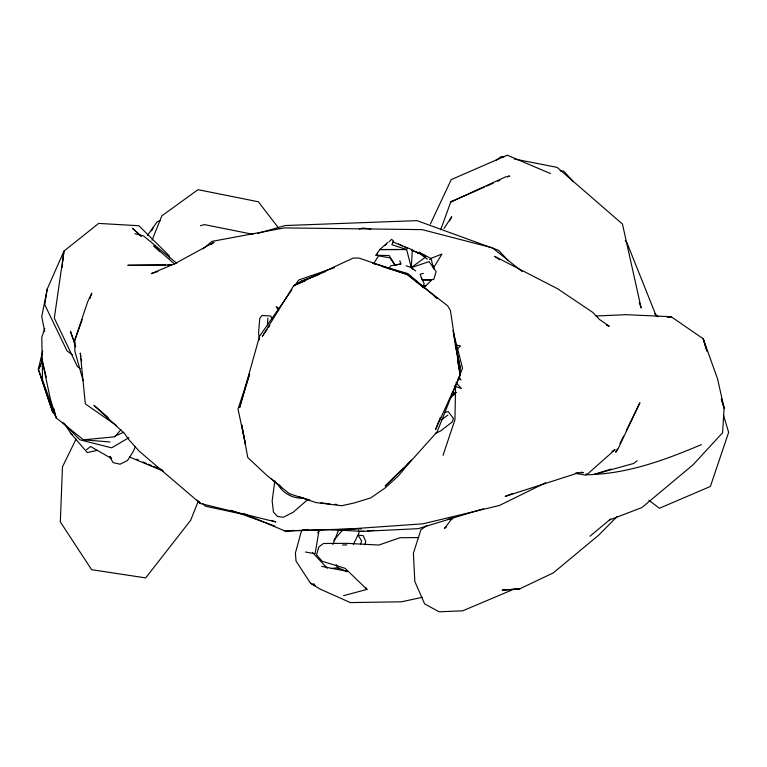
<?xml version="1.0" encoding="UTF-8"?>
<svg xmlns="http://www.w3.org/2000/svg" width="767" height="767" viewBox="0 0 767 767"><rect width="100%" height="100%" fill="white"/><g stroke="black" fill="none" stroke-linecap="round" stroke-linejoin="round"><path stroke-width="1.15" d="M453.623 335.006L460.238 367.652L460.219 375.399L435.503 429.578L440.363 417.411M455.569 385.628L454.946 419.789L443.048 455.272M412.847 269.303L411.275 267.616L412.349 249.793L392.781 241.95M267.462 325.064L267.894 318.142M62.137 267.53L62.53 264.001M62.798 261.652L63.977 251.068L98.665 223.418L138.856 225.728L169.229 255.756L169.555 258.057M274.826 480.88L272.151 500.899L273.455 512.03L277.395 516.412L283.215 517.294L293.195 512.241L307.557 499.758M80.209 368.62L77.371 366.53L54.323 318.132L63.977 251.068L47.199 289.101L44.783 304.729L66.988 350.797L72.654 355.083M319.13 529.729L315.132 553.745L305.429 552.01M47.199 289.101L41.763 316.503L44.601 331.248M50.612 405.944L38.35 369.176L42.664 351.085M301.517 530.764L295.4 552.988L296.014 561.032L310.501 583.198L319.983 589.027L350.385 602.594L401.505 601.798L422.099 597.34M364.871 544.762L365.782 541.454L363.203 535.634L358.074 535.184L361.631 540.927L360.538 544.119M249.582 374.2L239.582 407.651L259.562 336.214L291.978 289.696M249.543 374.21L238.029 409.07L245.507 444.524L241.739 425.004L247.789 457.535L266.926 475.463L289.207 493.612L315.918 502.558L341.679 505.731L354.066 502.999L370.825 497.86L384.852 488.148L398.111 476.173L411.553 460.142L407.296 464.323M44.793 328.334L41.811 337.259L42.549 380.125L56.087 417.794L83.469 439.836L109.988 441.974M83.095 380.614L74.907 351.334L74.687 340.51L87.706 301.69L91.81 293.157L89.816 298.66M74.687 340.51L82.251 319.59M440.737 229.669L450.766 201.942L453.192 200.436M152.039 240.272L161.837 215.834L198.011 189.67L258.364 201.779L278.795 228.345M198.164 501.513L190.657 520.294L145.682 577.906L91.609 569.699L60.325 521.896L62.472 466.835L76.096 439.021M135.404 446.49L133.266 451.466L127.562 460.449L120.035 464.217L113.142 462.606L109.48 456.442M332.811 544.522L338.822 529.671M430.402 224.022L451.245 179.593L507.303 155.202L550.466 173.553M617.33 449.011L615.748 452.242L617.934 449.098L639.908 402.761L626.255 430.728M619.957 443.633L623.629 436.107M55.243 414.822L52.779 412.33L38.35 369.176L42.396 360.912M353.386 544.388L359.071 532.825L358.477 530.869M449.558 220.925L451.725 216.764L444.016 228.413M151.598 230.896L153.295 227.732M388.994 268.862L390.662 265.794L400.882 263.944L399.828 260.694M422.55 286.935L424.218 283.867L421.265 277.481M433.633 267.673L441.926 254.069L431.102 258.316L429.616 259.62M317.72 532.864L319.609 529.863M375.168 264.586L374.411 262.439L378.505 255.852L389.885 257.827L395.11 265.229L389.166 255.516L375.964 255.306L379.732 249.553L387.92 242.305M38.35 369.176L40.315 366.195M294.672 285.823L298.727 280.003L334.441 267.693M267.098 329.474L262.324 336.31L293.684 285.707L300.453 281.604L325.85 271.384M268.46 327.519L269.821 325.563M147.389 235.479L157.053 221.979L160.284 220.474M453 517.332L444.429 528.444L446.384 527.073M333.818 540.246L342.983 529.719M120.946 429.664L114.695 436.816L83.469 439.836M375.964 255.306L377.585 253.561M616.889 516.757L598.739 535.117L553.343 572.853L519.825 588.807L512.902 589.602L462.683 610.829L439.088 611.798L424.63 603.888L414.822 581.482L413.413 553.132L420.939 529.681L426.768 525.568M457.17 349.263L460.488 345.936L456.106 345.054M403.049 468.503L385.168 486.057L412.943 458.858L437.123 431.84L462.549 368.237L452.904 330.51M450.248 398.044L456.116 392.397L451.821 393.366M384.89 245.68L386.578 244.088M389.109 241.701L391.64 239.314L393.548 241.126L391.832 244.692L406.625 249.515L411.275 267.616L415.695 270.914M589.976 536.2L610.781 518.895M202.996 248.872L212.066 241.375L284.298 227.904L422.128 229.621L492.443 247.846L522.116 271.499M417.584 253.359L418.993 252.257L431.083 258.594L433.345 267.865M211.146 244.491L213.974 242.286L175.087 263.58L151.272 273.637L157.858 271.528M637.176 460.775L633.743 463.441L594.176 474.428L588.059 474.783L585.873 473.891M452.501 395.168L456.116 392.397M86.537 449.625L90.611 446.547L111.599 458.561L110.343 456.633M441.37 419.923L447.87 415.072M406.098 265.746L411.275 267.616L425.704 256.983L418.993 252.257M495.693 160.495L501.541 156.478L503.852 156.928M128.961 437.641L111.685 447.842L79.883 439.798L62.635 422.32M611.951 451.389L615.086 449.635L586.161 475.252L575.566 473.354M545.663 482.721L499.442 505.472L422.991 523.813L349.896 528.942L284.816 530.927L243.34 513.42M435.397 433.432L440.613 430.949L452.127 422.051L453.518 418.581L448.196 411.563L444.985 412.425M484.533 187.052L450.766 201.942L505.587 176.899L509.595 175.998L507.409 176.956M486.709 186.084L493.248 183.208M497.61 181.28L499.787 180.322M115.127 436.02L123.717 432.243M660.138 507.975L710.395 486.441L728.65 432.32L723.463 415.11M305.659 280.636L293.684 285.707L353.184 258.076L358.985 258.067L407.363 274.528L447.727 305.86L450.421 310.443L460.219 375.399L457.468 360.078M701.46 444.62C667.185 459.04 631.682 472.434 594.176 474.428L611.146 469.04M512.931 493.421L505.165 496.402L578.232 472.894L583.447 472.635L581.108 472.146M300.453 281.604L319.235 274.423M609.477 519.978L641.854 507.581L693.167 464.687L722.6 432.713L724.106 408.015L717.509 378.687L703.186 338.746L671.173 316.723L626.332 314.681L595.882 315.994M411.275 267.616L429.108 261.614L436.097 271.671L433.758 279.524L422.253 279.85L420.086 274.279L423.413 273.388M483.363 508.799L418.188 528.674L362.091 531.387L330.989 529.642M422.761 286.676L425.973 285.736L431.447 280.204L422.253 279.85M257.587 233.475L285.209 225.536L417.008 220.637L498.579 250.339L508.368 260.751M359.32 229.007L362.724 228.058L370.921 228.969M449.826 518.655L452.108 518.013M343.635 595.652L367 589.401L365.677 587.522M200.446 225.661L204.473 224.616L252.957 234.328M97.351 450.334L87.294 452.54L70.679 433.259L64.38 423.374M396.261 264.97L400.882 263.944M331.286 568.558L337.758 567.695L347.509 571.712M575.864 473.105L578.232 472.894M359.157 531.502L363.846 531.148M367.364 530.879L374.411 530.342M294.221 530.409L284.816 530.927L361.391 528.933M302.457 529.939L308.334 529.613M447.497 519.374L452.214 519.125M422.512 285.909L425.973 285.736L423.087 286.177M342.533 545.021L346.885 544.877M303.78 498.023C293.416 499.068 282.62 493.267 277.788 484.025M418.657 537.571L400.038 537.715L378.86 545.049L347.163 543.352L323.482 543.477L318.851 546.919L316.55 554.848L322.274 561.319L345.083 568.318L367 589.401M165.567 265.018L127.811 265.286L171.472 264.979L167.925 264.998M398.437 249.524L379.732 249.553L406.625 249.515L401.946 249.524M560.159 170.964L563.735 171.146L573.38 181.731M329.973 504.034L320.855 502.807M334.594 504.322L336.905 504.465M300.76 497.198L298.603 497.016L309.734 499.911M338.007 530.189L342.686 530.611M321.747 566.382L348.122 571.52M514.274 158.97L557.101 167.379L622.44 224.031L641.154 307.989L639.227 302.399M243.983 514.484L205.393 506.201L202.852 503.708M134.963 233.695L143.573 235.968L176.611 263.129M372.637 263.234L407.881 273.589L436.826 298.075M381.487 266.341L407.363 274.528L423.854 287.913M454.15 386.031L461.37 388.476L455.962 382.599M271.317 520.419L275.823 521.943L200.436 503.497L139.057 451.054L128.482 439.242L124.657 433.662L93.938 405.312L108.166 417.536M231.126 510.323L274.845 526.047M609.036 326.1L606.812 325.237L609.036 326.1L599.458 319.446L592.853 312.447L557.59 288.756L494.61 256.312L499.518 259.697M425.675 255.862L411.591 250.176L419.137 253.187L427.372 259.169M136.353 459.184L138.549 460.104M142.94 461.935L146.229 463.306M148.424 464.217L151.713 465.598M153.908 466.509L157.197 467.88M159.392 468.8L162.681 470.171M129.527 457.027L163.534 471.216M398.495 244.04L402.502 245.948M404.506 246.897L407.507 248.316M310.501 583.198L315.084 585.652M458.254 378.131L460.977 380.001L459.097 377.086M278.872 308.449L276.149 306.56L278.603 310.664M116.622 425.608L85.338 403.912L80.276 353.031L80.861 356.55M648.901 500.228L659.361 508.243M434.851 296.829L436.691 298.315M141.253 236.15L132.461 228.278L141.099 236.207M271.154 478.522L281.393 487.745L279.207 484.926M654.481 313.492L658 316.704M159.728 251.566L153.707 245.852L174.579 264.049M70.679 433.259L72.251 434.822M197.157 500.103L200.436 503.497L198.931 501.637M312.447 552.393L327.308 568.318M625.23 240.665L626.821 242.439L656.466 316.579M313.77 583.61L314.959 585.585M336.205 564.57L338.266 568.778M74.993 343.261L70.382 331.239L75.712 347M271.901 319.206L270.818 316.033L262.036 315.448L259.725 318.43L258.575 332.907L259.553 339.791M40.661 375.84L52.779 412.33M706.273 348.966L703.186 338.746L706.963 351.353M433.221 265.516L434.247 269.447M46.279 377.259L41.802 358.726L50.334 398.83L56.087 417.794L53.843 408.533M455.157 344.575L460.238 367.652M81.254 358.889L81.647 361.238M671.173 316.723L667.616 317.135L671.173 316.723M519.825 588.807L502.28 590.159L519.825 588.807M724.106 408.015L721.363 398.993L724.106 408.015"/></g></svg>
